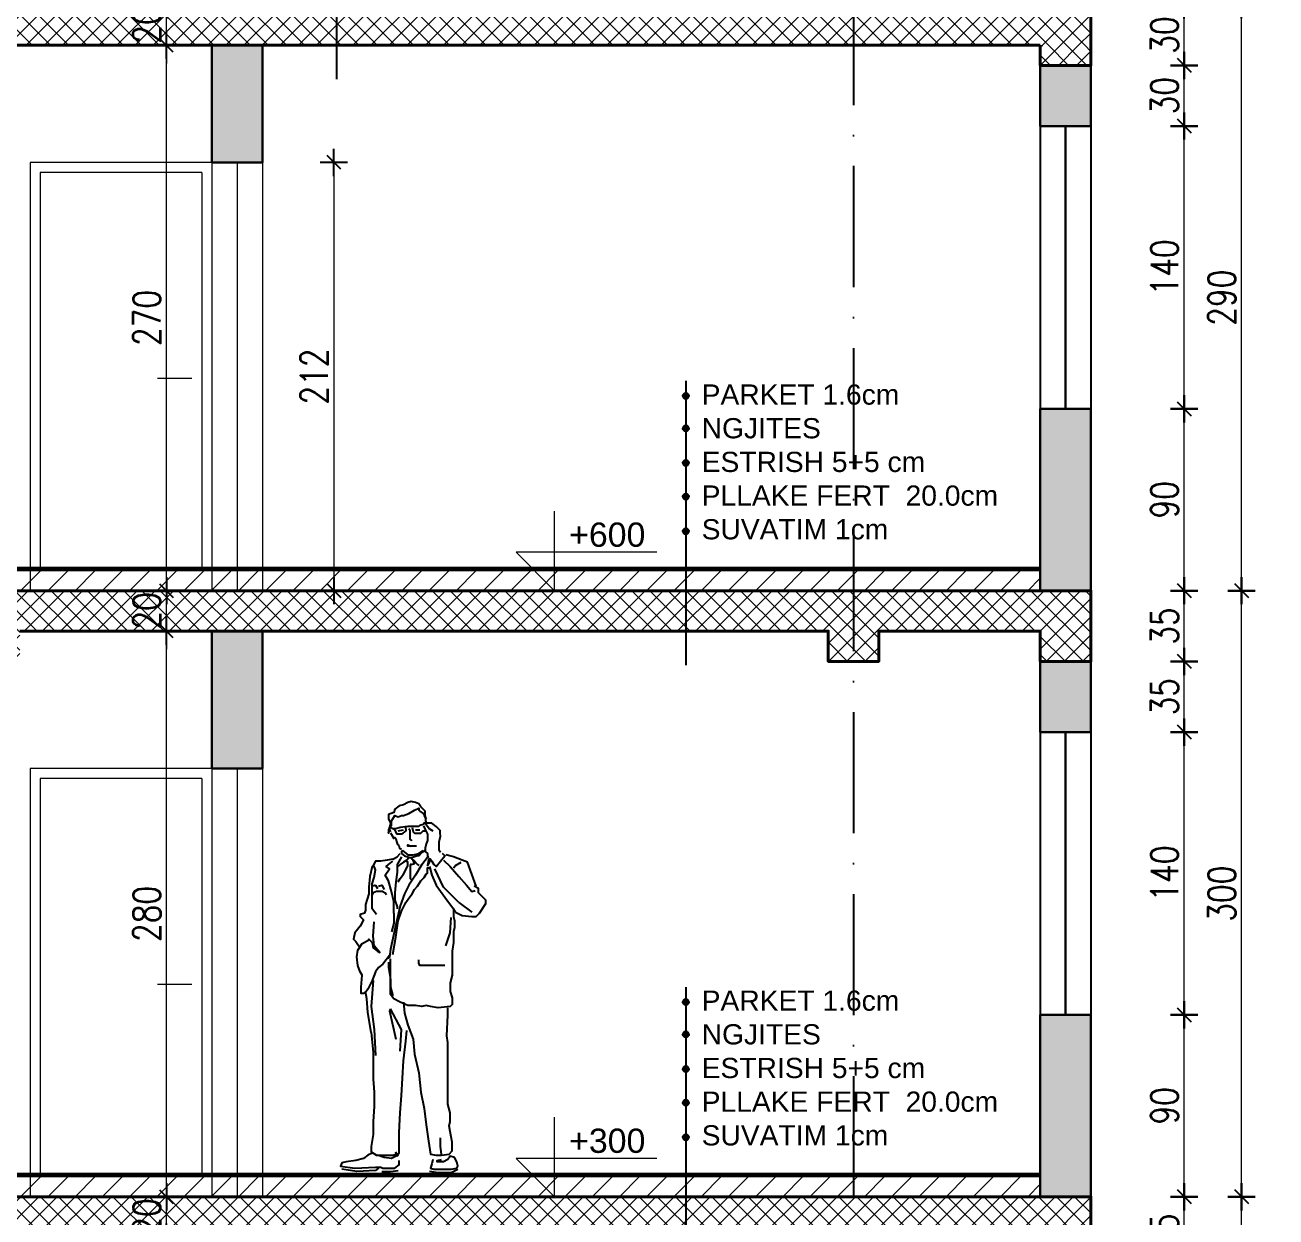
# Model space of a CAD drawing. Header units: metres. Extents: x 2674 to 33045, y -10854 to 2806.
# Drawn here: x 28605 to 29224, y 779 to 1369 of the extents above; entities that cross this region are included whole.
import ezdxf

# ---------------------------------------------------------------- set-up
doc = ezdxf.new("R2010")
doc.units = ezdxf.units.M
doc.linetypes.add('ACAD_ISO10W100', pattern=[18, 12, -3, 0, -3])
doc.layers.add('2d hamdia', color=7, linetype='Continuous')
doc.styles.add('_DIM Romans 0.8', font='romans.shx', dxfattribs={"width": 0.8})
doc.styles.get("Standard").update_dxf_attribs({"font": 'arial.ttf'})
doc.dimstyles.new('50 jasht', dxfattribs={"dimscale": 15, "dimtxt": 0.9, "dimasz": 0.3, "dimexe": 1.25, "dimexo": 0.625, "dimgap": 0.2, "dimtad": 1, "dimdec": 0, "dimzin": 12, "dimdsep": 46, "dimtxsty": '_DIM Romans 0.8', "dimblk": '- Kosa Crta za DIM (Mala)', "dimcen": 1, "dimse1": 1, "dimse2": 1, "dimclrd": 256, "dimclrt": 256, "dimazin": 3, "dimtfac": 1, "dimtdec": 0, "dimtix": 1, "dimtmove": 0, "dimatfit": 3, "dimfxl": 1, "dimlwd": 0, "dimarcsym": 0})
pattern_1 = [(45, (29119.129, 1350.625), (-4.490128, 4.490128), []), (135, (29119.129, 1350.625), (-4.490128, -4.490128), [])]

# ---------------------------------------------------------------- blocks, each defined once
blk = doc.blocks.new('- Kosa Crta za DIM (Mala)')
for points in [[(0, -1.5), (0, 1.5)], [(-1.5, 0), (1.5, 0)], [(-0.75, -0.75), (0.75, 0.75)]]:
    blk.add_lwpolyline(points)
blk = doc.blocks.new('*D554')
at = {"lineweight": 0, "transparency": 16777216}
blk.add_line((29178.26, 758.51), (29178.26, 784.51), dxfattribs=at)
at = {"layer": 'Defpoints', "color": 0, "lineweight": 0, "transparency": 16777216}
for p in [(29132, 789.01), (29178.26, 789.01), (29132, 754.01)]:
    blk.add_point(p, dxfattribs=at)
at = {"lineweight": 0, "transparency": 16777216, "xscale": 4.5, "yscale": 4.5, "zscale": 4.5}
for p, rotation in [((29178.26, 789.01), 90), ((29178.26, 754.01), 270)]:
    blk.add_blockref('- Kosa Crta za DIM (Mala)', p, dxfattribs=dict(at, rotation=rotation))
at = {"lineweight": 0, "transparency": 16777216, "insert": (29168.51, 771.51), "char_height": 13.5, "attachment_point": 5, "rotation": 90, "style": '_DIM Romans 0.8'}
blk.add_mtext('35', dxfattribs=at)
blk = doc.blocks.new('*D555')
at = {"lineweight": 0, "transparency": 16777216}
blk.add_line((29178.26, 793.51), (29178.26, 874.51), dxfattribs=at)
at = {"layer": 'Defpoints', "color": 0, "lineweight": 0, "transparency": 16777216}
for p in [(29132, 879.01), (29178.26, 879.01), (29132, 789.01)]:
    blk.add_point(p, dxfattribs=at)
at = {"lineweight": 0, "transparency": 16777216, "xscale": 4.5, "yscale": 4.5, "zscale": 4.5}
for p, rotation in [((29178.26, 879.01), 90), ((29178.26, 789.01), 270)]:
    blk.add_blockref('- Kosa Crta za DIM (Mala)', p, dxfattribs=dict(at, rotation=rotation))
at = {"lineweight": 0, "transparency": 16777216, "insert": (29168.51, 834.01), "char_height": 13.5, "attachment_point": 5, "rotation": 90, "style": '_DIM Romans 0.8'}
blk.add_mtext('90', dxfattribs=at)
blk = doc.blocks.new('*D556')
at = {"lineweight": 0, "transparency": 16777216}
blk.add_line((29178.26, 883.51), (29178.26, 1014.51), dxfattribs=at)
at = {"layer": 'Defpoints', "color": 0, "lineweight": 0, "transparency": 16777216}
for p in [(29132, 1019.01), (29178.26, 1019.01), (29132, 879.01)]:
    blk.add_point(p, dxfattribs=at)
at = {"lineweight": 0, "transparency": 16777216, "xscale": 4.5, "yscale": 4.5, "zscale": 4.5}
for p, rotation in [((29178.26, 1019.01), 90), ((29178.26, 879.01), 270)]:
    blk.add_blockref('- Kosa Crta za DIM (Mala)', p, dxfattribs=dict(at, rotation=rotation))
at = {"lineweight": 0, "transparency": 16777216, "insert": (29168.51, 949.01), "char_height": 13.5, "attachment_point": 5, "rotation": 90, "style": '_DIM Romans 0.8'}
blk.add_mtext('140', dxfattribs=at)
blk = doc.blocks.new('*D557')
at = {"lineweight": 0, "transparency": 16777216}
blk.add_line((29178.26, 1023.51), (29178.26, 1049.51), dxfattribs=at)
at = {"layer": 'Defpoints', "color": 0, "lineweight": 0, "transparency": 16777216}
for p in [(29132, 1054.01), (29178.26, 1054.01), (29132, 1019.01)]:
    blk.add_point(p, dxfattribs=at)
at = {"lineweight": 0, "transparency": 16777216, "xscale": 4.5, "yscale": 4.5, "zscale": 4.5}
for p, rotation in [((29178.26, 1054.01), 90), ((29178.26, 1019.01), 270)]:
    blk.add_blockref('- Kosa Crta za DIM (Mala)', p, dxfattribs=dict(at, rotation=rotation))
at = {"lineweight": 0, "transparency": 16777216, "insert": (29168.51, 1036.51), "char_height": 13.5, "attachment_point": 5, "rotation": 90, "style": '_DIM Romans 0.8'}
blk.add_mtext('35', dxfattribs=at)
blk = doc.blocks.new('*D558')
at = {"lineweight": 0, "transparency": 16777216}
blk.add_line((29178.26, 1058.51), (29178.26, 1084.51), dxfattribs=at)
at = {"layer": 'Defpoints', "color": 0, "lineweight": 0, "transparency": 16777216}
for p in [(29132, 1089.01), (29178.26, 1089.01), (29132, 1054.01)]:
    blk.add_point(p, dxfattribs=at)
at = {"lineweight": 0, "transparency": 16777216, "xscale": 4.5, "yscale": 4.5, "zscale": 4.5}
for p, rotation in [((29178.26, 1089.01), 90), ((29178.26, 1054.01), 270)]:
    blk.add_blockref('- Kosa Crta za DIM (Mala)', p, dxfattribs=dict(at, rotation=rotation))
at = {"lineweight": 0, "transparency": 16777216, "insert": (29168.51, 1071.51), "char_height": 13.5, "attachment_point": 5, "rotation": 90, "style": '_DIM Romans 0.8'}
blk.add_mtext('35', dxfattribs=at)
blk = doc.blocks.new('*D559')
at = {"lineweight": 0, "transparency": 16777216}
blk.add_line((29178.26, 1093.51), (29178.26, 1174.51), dxfattribs=at)
at = {"layer": 'Defpoints', "color": 0, "lineweight": 0, "transparency": 16777216}
for p in [(29132, 1179.01), (29178.26, 1179.01), (29132, 1089.01)]:
    blk.add_point(p, dxfattribs=at)
at = {"lineweight": 0, "transparency": 16777216, "xscale": 4.5, "yscale": 4.5, "zscale": 4.5}
for p, rotation in [((29178.26, 1179.01), 90), ((29178.26, 1089.01), 270)]:
    blk.add_blockref('- Kosa Crta za DIM (Mala)', p, dxfattribs=dict(at, rotation=rotation))
at = {"lineweight": 0, "transparency": 16777216, "insert": (29168.51, 1134.01), "char_height": 13.5, "attachment_point": 5, "rotation": 90, "style": '_DIM Romans 0.8'}
blk.add_mtext('90', dxfattribs=at)
blk = doc.blocks.new('*D560')
at = {"lineweight": 0, "transparency": 16777216}
blk.add_line((29178.26, 1183.51), (29178.26, 1314.51), dxfattribs=at)
at = {"layer": 'Defpoints', "color": 0, "lineweight": 0, "transparency": 16777216}
for p in [(29132, 1319.01), (29178.26, 1319.01), (29132, 1179.01)]:
    blk.add_point(p, dxfattribs=at)
at = {"lineweight": 0, "transparency": 16777216, "xscale": 4.5, "yscale": 4.5, "zscale": 4.5}
for p, rotation in [((29178.26, 1319.01), 90), ((29178.26, 1179.01), 270)]:
    blk.add_blockref('- Kosa Crta za DIM (Mala)', p, dxfattribs=dict(at, rotation=rotation))
at = {"lineweight": 0, "transparency": 16777216, "insert": (29168.51, 1249.01), "char_height": 13.5, "attachment_point": 5, "rotation": 90, "style": '_DIM Romans 0.8'}
blk.add_mtext('140', dxfattribs=at)
blk = doc.blocks.new('*D561')
at = {"lineweight": 0, "transparency": 16777216}
blk.add_line((29178.26, 1323.51), (29178.26, 1344.51), dxfattribs=at)
at = {"layer": 'Defpoints', "color": 0, "lineweight": 0, "transparency": 16777216}
for p in [(29132, 1349.01), (29178.26, 1349.01), (29132, 1319.01)]:
    blk.add_point(p, dxfattribs=at)
at = {"lineweight": 0, "transparency": 16777216, "xscale": 4.5, "yscale": 4.5, "zscale": 4.5}
for p, rotation in [((29178.26, 1349.01), 90), ((29178.26, 1319.01), 270)]:
    blk.add_blockref('- Kosa Crta za DIM (Mala)', p, dxfattribs=dict(at, rotation=rotation))
at = {"lineweight": 0, "transparency": 16777216, "insert": (29168.51, 1334.01), "char_height": 13.5, "attachment_point": 5, "rotation": 90, "style": '_DIM Romans 0.8'}
blk.add_mtext('30', dxfattribs=at)
blk = doc.blocks.new('*D562')
at = {"lineweight": 0, "transparency": 16777216}
blk.add_line((29178.26, 1353.51), (29178.26, 1374.51), dxfattribs=at)
at = {"layer": 'Defpoints', "color": 0, "lineweight": 0, "transparency": 16777216}
for p in [(29132, 1379.01), (29178.26, 1379.01), (29132, 1349.01)]:
    blk.add_point(p, dxfattribs=at)
at = {"lineweight": 0, "transparency": 16777216, "xscale": 4.5, "yscale": 4.5, "zscale": 4.5}
for p, rotation in [((29178.26, 1379.01), 90), ((29178.26, 1349.01), 270)]:
    blk.add_blockref('- Kosa Crta za DIM (Mala)', p, dxfattribs=dict(at, rotation=rotation))
at = {"lineweight": 0, "transparency": 16777216, "insert": (29168.51, 1364.01), "char_height": 13.5, "attachment_point": 5, "rotation": 90, "style": '_DIM Romans 0.8'}
blk.add_mtext('30', dxfattribs=at)
blk = doc.blocks.new('*D570')
at = {"lineweight": 0, "transparency": 16777216}
blk.add_line((29206.61, 452.51), (29206.61, 784.51), dxfattribs=at)
at = {"layer": 'Defpoints', "color": 0, "lineweight": 0, "transparency": 16777216}
for p in [(29132, 789.01), (29206.61, 789.01), (29223.63, 448.01)]:
    blk.add_point(p, dxfattribs=at)
at = {"lineweight": 0, "transparency": 16777216, "xscale": 4.5, "yscale": 4.5, "zscale": 4.5}
for p, rotation in [((29206.61, 789.01), 90), ((29206.61, 448.01), 270)]:
    blk.add_blockref('- Kosa Crta za DIM (Mala)', p, dxfattribs=dict(at, rotation=rotation))
at = {"lineweight": 0, "transparency": 16777216, "insert": (29196.86, 618.51), "char_height": 13.5, "attachment_point": 5, "rotation": 90, "style": '_DIM Romans 0.8'}
blk.add_mtext('341', dxfattribs=at)
blk = doc.blocks.new('*D571')
at = {"lineweight": 0, "transparency": 16777216}
blk.add_line((29206.61, 793.51), (29206.61, 1084.51), dxfattribs=at)
at = {"layer": 'Defpoints', "color": 0, "lineweight": 0, "transparency": 16777216}
for p in [(29132, 1089.01), (29206.61, 1089.01), (29132, 789.01)]:
    blk.add_point(p, dxfattribs=at)
at = {"lineweight": 0, "transparency": 16777216, "xscale": 4.5, "yscale": 4.5, "zscale": 4.5}
for p, rotation in [((29206.61, 1089.01), 90), ((29206.61, 789.01), 270)]:
    blk.add_blockref('- Kosa Crta za DIM (Mala)', p, dxfattribs=dict(at, rotation=rotation))
at = {"lineweight": 0, "transparency": 16777216, "insert": (29196.86, 939.01), "char_height": 13.5, "attachment_point": 5, "rotation": 90, "style": '_DIM Romans 0.8'}
blk.add_mtext('300', dxfattribs=at)
blk = doc.blocks.new('*D572')
at = {"lineweight": 0, "transparency": 16777216}
blk.add_line((29206.61, 1093.51), (29206.61, 1374.51), dxfattribs=at)
at = {"layer": 'Defpoints', "color": 0, "lineweight": 0, "transparency": 16777216}
for p in [(29132, 1379.01), (29206.61, 1379.01), (29132, 1089.01)]:
    blk.add_point(p, dxfattribs=at)
at = {"lineweight": 0, "transparency": 16777216, "xscale": 4.5, "yscale": 4.5, "zscale": 4.5}
for p, rotation in [((29206.61, 1379.01), 90), ((29206.61, 1089.01), 270)]:
    blk.add_blockref('- Kosa Crta za DIM (Mala)', p, dxfattribs=dict(at, rotation=rotation))
at = {"lineweight": 0, "transparency": 16777216, "insert": (29196.86, 1234.01), "char_height": 13.5, "attachment_point": 5, "rotation": 90, "style": '_DIM Romans 0.8'}
blk.add_mtext('290', dxfattribs=at)
blk = doc.blocks.new('*D578')
at = {"lineweight": 0, "transparency": 16777216}
for p, q in [((28674.5, 793.51), (28674.5, 798.01)), ((28674.5, 769.01), (28674.5, 789.01)), ((28674.5, 764.51), (28674.5, 760.01))]:
    blk.add_line(p, q, dxfattribs=at)
at = {"layer": 'Defpoints', "color": 0, "lineweight": 0, "transparency": 16777216}
for p in [(28674.5, 789.01), (28722, 789.01), (28747, 769.01)]:
    blk.add_point(p, dxfattribs=at)
at = {"lineweight": 0, "transparency": 16777216, "xscale": 4.5, "yscale": 4.5, "zscale": 4.5}
for p, rotation in [((28674.5, 789.01), 270), ((28674.5, 769.01), 90)]:
    blk.add_blockref('- Kosa Crta za DIM (Mala)', p, dxfattribs=dict(at, rotation=rotation))
at = {"lineweight": 0, "transparency": 16777216, "insert": (28664.75, 779.01), "char_height": 13.5, "attachment_point": 5, "rotation": 90, "style": '_DIM Romans 0.8'}
blk.add_mtext('20', dxfattribs=at)
blk = doc.blocks.new('*D579')
at = {"lineweight": 0, "transparency": 16777216}
blk.add_line((28674.5, 793.51), (28674.5, 1064.51), dxfattribs=at)
at = {"layer": 'Defpoints', "color": 0, "lineweight": 0, "transparency": 16777216}
for p in [(28674.5, 1069.01), (28697, 1069.01), (28722, 789.01)]:
    blk.add_point(p, dxfattribs=at)
at = {"lineweight": 0, "transparency": 16777216, "xscale": 4.5, "yscale": 4.5, "zscale": 4.5}
for p, rotation in [((28674.5, 1069.01), 90), ((28674.5, 789.01), 270)]:
    blk.add_blockref('- Kosa Crta za DIM (Mala)', p, dxfattribs=dict(at, rotation=rotation))
at = {"lineweight": 0, "transparency": 16777216, "insert": (28664.75, 929.01), "char_height": 13.5, "attachment_point": 5, "rotation": 90, "style": '_DIM Romans 0.8'}
blk.add_mtext('280', dxfattribs=at)
blk = doc.blocks.new('*D580')
at = {"lineweight": 0, "transparency": 16777216}
for p, q in [((28674.5, 1093.51), (28674.5, 1098.01)), ((28674.5, 1069.01), (28674.5, 1089.01)), ((28674.5, 1064.51), (28674.5, 1060.01))]:
    blk.add_line(p, q, dxfattribs=at)
at = {"layer": 'Defpoints', "color": 0, "lineweight": 0, "transparency": 16777216}
for p in [(28674.5, 1089.01), (28697, 1089.01), (28697, 1069.01)]:
    blk.add_point(p, dxfattribs=at)
at = {"lineweight": 0, "transparency": 16777216, "xscale": 4.5, "yscale": 4.5, "zscale": 4.5}
for p, rotation in [((28674.5, 1089.01), 270), ((28674.5, 1069.01), 90)]:
    blk.add_blockref('- Kosa Crta za DIM (Mala)', p, dxfattribs=dict(at, rotation=rotation))
at = {"lineweight": 0, "transparency": 16777216, "insert": (28664.75, 1079.01), "char_height": 13.5, "attachment_point": 5, "rotation": 90, "style": '_DIM Romans 0.8'}
blk.add_mtext('20', dxfattribs=at)
blk = doc.blocks.new('*D581')
at = {"lineweight": 0, "transparency": 16777216}
blk.add_line((28674.5, 1093.51), (28674.5, 1354.51), dxfattribs=at)
at = {"layer": 'Defpoints', "color": 0, "lineweight": 0, "transparency": 16777216}
for p in [(28674.5, 1359.01), (28697, 1359.01), (28697, 1089.01)]:
    blk.add_point(p, dxfattribs=at)
at = {"lineweight": 0, "transparency": 16777216, "xscale": 4.5, "yscale": 4.5, "zscale": 4.5}
for p, rotation in [((28674.5, 1359.01), 90), ((28674.5, 1089.01), 270)]:
    blk.add_blockref('- Kosa Crta za DIM (Mala)', p, dxfattribs=dict(at, rotation=rotation))
at = {"lineweight": 0, "transparency": 16777216, "insert": (28664.75, 1224.01), "char_height": 13.5, "attachment_point": 5, "rotation": 90, "style": '_DIM Romans 0.8'}
blk.add_mtext('270', dxfattribs=at)
blk = doc.blocks.new('*D582')
at = {"lineweight": 0, "transparency": 16777216}
for p, q in [((28674.5, 1383.51), (28674.5, 1388.01)), ((28674.5, 1359.01), (28674.5, 1379.01)), ((28674.5, 1354.51), (28674.5, 1350.01))]:
    blk.add_line(p, q, dxfattribs=at)
at = {"layer": 'Defpoints', "color": 0, "lineweight": 0, "transparency": 16777216}
for p in [(28674.5, 1379.01), (28697, 1379.01), (28697, 1359.01)]:
    blk.add_point(p, dxfattribs=at)
at = {"lineweight": 0, "transparency": 16777216, "xscale": 4.5, "yscale": 4.5, "zscale": 4.5}
for p, rotation in [((28674.5, 1379.01), 270), ((28674.5, 1359.01), 90)]:
    blk.add_blockref('- Kosa Crta za DIM (Mala)', p, dxfattribs=dict(at, rotation=rotation))
at = {"lineweight": 0, "transparency": 16777216, "insert": (28664.75, 1369.01), "char_height": 13.5, "attachment_point": 5, "rotation": 90, "style": '_DIM Romans 0.8'}
blk.add_mtext('20', dxfattribs=at)
blk = doc.blocks.new('*D587')
at = {"lineweight": 0, "transparency": 16777216}
blk.add_line((29031.5, 724.98), (29127.5, 724.98), dxfattribs=at)
at = {"layer": 'Defpoints', "color": 0, "lineweight": 0, "transparency": 16777216}
for p in [(29132, 789.01), (29027, 769.01), (29132, 724.98)]:
    blk.add_point(p, dxfattribs=at)
at = {"lineweight": 0, "transparency": 16777216, "xscale": 4.5, "yscale": 4.5, "zscale": 4.5, "rotation": 180}
blk.add_blockref('- Kosa Crta za DIM (Mala)', (29027, 724.98), dxfattribs=at)
at = {"lineweight": 0, "transparency": 16777216, "xscale": 4.5, "yscale": 4.5, "zscale": 4.5}
blk.add_blockref('- Kosa Crta za DIM (Mala)', (29132, 724.98), dxfattribs=at)
at = {"lineweight": 0, "transparency": 16777216, "insert": (29079.5, 734.73), "char_height": 13.5, "attachment_point": 5, "style": '_DIM Romans 0.8'}
blk.add_mtext('105', dxfattribs=at)
blk = doc.blocks.new('*D589')
at = {"lineweight": 0, "transparency": 16777216}
blk.add_line((28757.39, 1296.51), (28757.39, 1093.51), dxfattribs=at)
at = {"layer": 'Defpoints', "color": 0, "lineweight": 0, "transparency": 16777216}
for p in [(28709.5, 1301.01), (28709.5, 1089.01), (28757.39, 1089.01)]:
    blk.add_point(p, dxfattribs=at)
at = {"lineweight": 0, "transparency": 16777216, "xscale": 4.5, "yscale": 4.5, "zscale": 4.5}
for p, rotation in [((28757.39, 1301.01), 90), ((28757.39, 1089.01), 270)]:
    blk.add_blockref('- Kosa Crta za DIM (Mala)', p, dxfattribs=dict(at, rotation=rotation))
at = {"lineweight": 0, "transparency": 16777216, "insert": (28747.64, 1195.01), "char_height": 13.5, "attachment_point": 5, "rotation": 90, "style": '_DIM Romans 0.8'}
blk.add_mtext('212', dxfattribs=at)
blk = doc.blocks.new('PRERJE NJERI1')
at = {"color": 26, "linetype": 'ByBlock'}
for p, q in [((-274.5, 1656.2), (-248.1, 1661.5)), ((-237.6, 1666.8), (-237.6, 1677.4)), ((-190.1, 1661.5), (-168.9, 1661.5)), ((-211.2, 1608.7), (-205.9, 1614)), ((-258.7, 1529.5), (-279.8, 1492.5)), ((-158.4, 1492.5), (-126.7, 1534.7)), ((-211.2, 1492.5), (-216.5, 1492.5)), ((-385.4, 1392.1), (-396, 1386.8)), ((-385.4, 1392.1), (-374.8, 1376.2)), ((21.1, 1307.6), (84.5, 1260)), ((5.3, 1260), (-5.3, 1275.9)), ((-318.2, 1036.2), (-326.1, 1036.2)), ((-311.5, 858.5), (-311.5, 1032.8)), ((-258.7, 689.4), (-311.5, 789.8)), ((-406.5, 673.6), (-396, 578.5)), ((-264, 583.8), (-258.7, 689.4)), ((-237.6, 631.3), (-232.3, 684.2)), ((-279.8, 71.3), (-285.1, 92.5)), ((-89.7, -7.9), (-121.4, -2.6))]:
    blk.add_line(p, q, dxfattribs=at)
at = {"color": 26, "linetype": 'ByBlock', "flags": 128}
for points in [[(-137.3, 1698.5), (-142.6, 1735.5), (-142.6, 1751.3), (-163.7, 1772.5), (-174.2, 1788.3), (-190.1, 1793.6), (-211.2, 1798.9), (-227, 1793.6), (-248.1, 1783), (-269.2, 1777.8), (-290.4, 1761.9), (-295.6, 1746.1), (-322.1, 1735.5), (-322.1, 1714.4), (-311.5, 1693.2), (-316.8, 1672.1), (-316.8, 1661.5), (-311.5, 1651)], [(-316.8, 1672.1), (-311.5, 1677.4), (-306.2, 1682.7), (-306.2, 1703.8), (-300.9, 1714.4), (-290.4, 1730.2), (-274.5, 1724.9), (-258.7, 1730.2), (-248.1, 1730.2), (-221.7, 1740.8), (-195.3, 1756.6), (-174.2, 1767.2), (-174.2, 1756.6), (-168.9, 1751.3), (-153.1, 1740.8), (-147.8, 1730.2), (-137.3, 1714.4)], [(-306.2, 1682.7), (-316.8, 1672.1), (-322.1, 1661.5), (-322.1, 1645.7), (-316.8, 1661.5), (-316.8, 1672.1)], [(-312.4, 1646.7), (-295.6, 1619.3), (-290.4, 1624.5), (-285.1, 1619.3), (-281.7, 1604.6), (-277, 1589.6), (-271.7, 1584.3), (-267.1, 1571.2), (-258.7, 1566.4)], [(-174.2, 1677.4), (-227, 1677.4), (-264, 1672.1), (-285.1, 1666.8), (-300.9, 1666.8), (-311.5, 1672.1)], [(-237.6, 1666.8), (-237.6, 1656.2), (-258.7, 1640.4), (-279.8, 1640.4), (-285.1, 1651), (-295.6, 1666.8)], [(-211.2, 1608.7), (-216.5, 1614), (-216.5, 1656.2), (-221.7, 1666.8)], [(-205.9, 1672.1), (-200.6, 1651), (-195.3, 1645.7), (-163.7, 1645.7), (-153.1, 1656.2), (-142.6, 1656.2)], [(-89.7, 1677.4), (-110.9, 1693.2), (-147.8, 1693.2), (-153.1, 1687.9), (-168.9, 1682.7), (-174.2, 1677.4)], [(-151, 1679.9), (-143.9, 1666.8), (-132, 1640.4), (-132, 1608.7), (-137.3, 1592.8), (-142.6, 1571.7), (-142.6, 1555.9), (-132, 1545.3), (-132, 1524.2)], [(-137.3, 1698.5), (-147.8, 1693.2), (-137.3, 1687.9), (-121.4, 1666.8), (-105.6, 1656.2)], [(-68.6, 1550.6), (-73.9, 1561.1), (-73.9, 1603.4), (-68.6, 1629.8), (-70.4, 1646.5), (-70.4, 1657.1), (-89.7, 1677.4)], [(-184.8, 1582.3), (-227, 1582.3), (-227, 1587.6), (-211.2, 1582.3)], [(-300.9, 1518.9), (-279.8, 1529.5), (-264, 1545.3)], [(-253.4, 1561.1), (-258.7, 1555.9), (-258.7, 1545.3), (-242.9, 1534.7), (-227, 1529.5), (-211.2, 1524.2), (-221.7, 1524.2), (-232.3, 1513.6), (-248.1, 1503), (-264, 1492.5), (-274.5, 1481.9)], [(-253.4, 1561.1), (-227, 1540), (-200.6, 1540), (-174.2, 1545.3), (-153.1, 1561.1)], [(-142.6, 1561.1), (-158.4, 1550.6), (-174.2, 1534.7), (-179.5, 1534.7), (-195.3, 1529.5), (-211.2, 1524.2), (-205.9, 1518.9), (-195.3, 1508.3), (-179.5, 1492.5), (-174.2, 1487.2)], [(-121.4, 1524.2), (-126.7, 1513.6), (-132, 1487.2), (-121.4, 1503), (-116.1, 1518.9), (-110.9, 1508.3), (-100.3, 1492.5), (-89.7, 1481.9), (-68.6, 1508.3), (-47.5, 1534.7), (-58.1, 1545.3)], [(105.6, 1386.8), (84.5, 1444.9), (63.4, 1503), (37, 1513.6), (-5.3, 1529.5), (-42.2, 1540)], [(-380.1, 1249.4), (-401.2, 1275.9), (-401.2, 1397.4), (-390.7, 1429.1), (-385.4, 1466.1), (-390.7, 1481.9), (-401.2, 1481.9), (-411.8, 1434.4), (-417.1, 1381.5), (-417.1, 1349.8), (-432.9, 1297), (-432.9, 1270.6), (-438.2, 1254.7), (-459.3, 1249.4), (-459.3, 1238.9), (-443.5, 1223), (-459.3, 1191.3), (-485.7, 1159.6), (-491, 1127.9), (-480.4, 1117.4), (-459.3, 1085.7)], [(-300.9, 1518.9), (-327.3, 1513.6), (-359, 1508.3), (-385.4, 1508.3), (-396, 1487.2)], [(-295.6, 1254.7), (-295.6, 1312.8), (-306.2, 1360.4), (-322.1, 1413.2), (-337.9, 1439.6), (-316.8, 1471.3), (-332.6, 1481.9), (-322.1, 1492.5), (-300.9, 1508.3)], [(-158.4, 1492.5), (-190.1, 1439.6), (-221.7, 1392.1), (-242.9, 1349.8), (-264, 1291.7), (-279.8, 1228.3), (-295.6, 1154.4), (-311.5, 1080.4), (-316.8, 1043.4), (-318.2, 1036.2)], [(-121.4, 1481.9), (-110.9, 1439.6), (-89.7, 1392.1), (-47.5, 1334), (-5.3, 1275.9), (-5.3, 1238.9), (0, 1217.7), (0, 1186.1), (-5.3, 1164.9), (-5.3, 1112.1), (-10.6, 1069.8), (-10.6, 953.6), (-21.1, 916.6), (-21.1, 874.3), (-10.6, 842.7), (-10.6, 811), (-21.1, 800.4), (-79.2, 795.1), (-116.1, 800.4), (-137.3, 805.7), (-158.4, 800.4), (-190.1, 805.7), (-227, 805.7), (-264, 821.5), (-295.6, 837.4), (-311.5, 858.5)], [(-300.9, 1054), (-285.1, 1138.5), (-274.5, 1217.7), (-258.7, 1265.3), (-237.6, 1307.6), (-221.7, 1328.7), (-205.9, 1349.8), (-195.3, 1371), (-179.5, 1386.8), (-163.7, 1413.2), (-147.8, 1429.1), (-137.3, 1444.9), (-132, 1450.2), (-132, 1476.6), (-121.4, 1476.6)], [(-279.8, 1492.5), (-279.8, 1455.5), (-285.1, 1407.9), (-290.4, 1355.1), (-290.4, 1318.1), (-279.8, 1286.4), (-279.8, 1275.9)], [(-274.5, 1407.9), (-264, 1423.8), (-248.1, 1444.9), (-237.6, 1466.1), (-227, 1487.2), (-227, 1503), (-237.6, 1508.3)], [(-216.5, 1492.5), (-216.5, 1423.8), (-211.2, 1418.5)], [(-211.2, 1492.5), (-195.3, 1497.8), (-200.6, 1513.6)], [(21.1, 1307.6), (-52.8, 1381.5), (-95, 1471.3)], [(-52.8, 1513.6), (-21.1, 1481.9), (21.1, 1434.4), (58.1, 1392.1), (84.5, 1360.4), (100.3, 1365.7)], [(-5.3, 1476.6), (5.3, 1487.2), (31.7, 1503)], [(-348.4, 1360.4), (-380.1, 1360.4), (-396, 1355.1), (-401.2, 1344.5)], [(-369.6, 1386.8), (-353.7, 1392.1), (-343.2, 1371)], [(-348.4, 1360.4), (-337.9, 1355.1), (-332.6, 1344.5)], [(5.3, 1260), (37, 1244.2), (84.5, 1238.9), (105.6, 1238.9), (121.4, 1254.7), (153.1, 1302.3), (153.1, 1318.1), (116.1, 1355.1), (116.1, 1376.2), (95, 1386.8)], [(-295.6, 1254.7), (-295.6, 1207.2), (-306.2, 1164.9)], [(-42.2, 1096.2), (-21.1, 1159.6), (-15.8, 1233.6)], [(-316.8, 1048.7), (-348.4, 1006.4), (-369.6, 990.6), (-385.4, 969.4), (-401.2, 927.2), (-422.4, 884.9), (-432.9, 869.1), (-443.5, 863.8), (-454, 863.8), (-454, 895.5), (-448.8, 953.6), (-459.3, 969.4), (-469.9, 1001.1), (-475.2, 1043.4), (-469.9, 1075.1), (-448.8, 1106.8), (-422.4, 1122.7), (-417.1, 1127.9), (-401.2, 1112.1), (-396, 1085.7), (-374.8, 1069.8), (-364.3, 1064.5), (-390.7, 1096.2), (-396, 1143.8), (-390.7, 1212.5)], [(-322.1, 1017), (-322.1, 990.6), (-311.5, 932.5), (-311.5, 895.5), (-300.9, 853.2)], [(-47.5, 1001.1), (-168.9, 1001.1), (-174.2, 1011.7), (-174.2, 1027.6)], [(-396, 927.2), (-406.5, 800.4), (-390.7, 689.4), (-385.4, 562.6)], [(-406.5, 673.6), (-422.4, 774), (-427.6, 837.4), (-432.9, 874.3)], [(-248.1, 821.5), (-242.9, 768.7), (-227, 710.6), (-200.6, 641.9), (-195.3, 567.9), (-174.2, 478.1), (-163.7, 383), (-147.8, 303.8), (-137.3, 224.5), (-126.7, 145.3), (-116.1, 81.9), (-89.7, 76.6), (-63.4, 76.6), (-26.4, 81.9), (-10.6, 97.7), (-10.6, 140), (-21.1, 192.8), (-26.4, 219.2), (-21.1, 240.4), (-21.1, 282.6), (-31.7, 324.9), (-31.7, 626), (-36.9, 657.7), (-31.7, 758.1), (-31.7, 795.1)], [(-311.5, 789.8), (-316.8, 779.3), (-285.1, 641.9)], [(-396, 578.5), (-396, 446.4), (-390.7, 383), (-390.7, 314.3), (-396, 240.4), (-396, 177), (-406.5, 118.9), (-406.5, 92.5), (-380.1, 76.6), (-300.9, 76.6), (-269.2, 87.2), (-269.2, 187.5), (-264, 282.6), (-258.7, 367.2), (-253.4, 451.7), (-248.1, 536.2), (-237.6, 631.3)], [(-63.4, 81.9), (-68.6, 118.9), (-68.6, 161.1)], [(-401.2, 87.2), (-422.4, 76.6), (-443.5, 60.8), (-480.4, 50.2), (-527.9, 44.9), (-549.1, 39.6), (-554.4, 23.8), (-485.7, 13.2), (-385.4, 18.5), (-359, 18.5), (-348.4, 13.2), (-290.4, 13.2), (-269.2, 29.1), (-269.2, 50.2)], [(-279.8, 71.3), (-274.5, 76.6), (-306.2, 60.8), (-343.2, 66), (-374.8, 76.6)], [(-105.6, 55.5), (-110.9, 34.3), (-116.1, 13.2), (-100.3, 7.9), (-15.8, 7.9), (10.6, 13.2), (15.8, 23.8), (10.6, 44.9), (0, 66), (-21.1, 71.3), (-31.7, 55.5), (-52.8, 44.9), (-84.5, 44.9), (-84.5, 50.2), (-63.4, 55.5)], [(-369.6, 13.2), (-385.4, 2.6), (-475.2, -2.6), (-549.1, 7.9)], [(-353.7, -2.6), (-311.5, -2.6), (-274.5, 2.6)], [(-89.7, -7.9), (-15.8, -7.9), (15.8, 7.9)]]:
    blk.add_lwpolyline(points, dxfattribs=at)

msp = doc.modelspace()

# ---------------------------------------------------------------- hatches: boundary and pattern name
at = {"lineweight": 30}
h = msp.add_hatch(color=255, dxfattribs=at)
h.paths.add_polyline_path([(28722, 1069.01), (28697, 1069.01), (28697, 1001.01), (28722, 1001.01)])
h.paths.add_polyline_path([(28722, 1359.01), (28697, 1359.01), (28697, 1301.01), (28722, 1301.01)])
h.paths.add_polyline_path([(29132, 1349.01), (29107, 1349.01), (29107, 1319.01), (29132, 1319.01)])
h.paths.add_polyline_path([(29132, 1179.01), (29107, 1179.01), (29107, 1089.01), (29132, 1089.01)])
h.paths.add_polyline_path([(29132, 1054.01), (29107, 1054.01), (29107, 1019.01), (29132, 1019.01)])
h.paths.add_polyline_path([(29132, 879.01), (29107, 879.01), (29107, 789.01), (29132, 789.01)])
at = {"true_color": 0x000000}
for points in [[(28933.05, 1185.4, 1), (28930.05, 1185.4, 1)], [(28933.05, 1169.37, 1), (28930.05, 1169.37, 1)], [(28933.05, 1152.25, 1), (28930.05, 1152.25, 1)], [(28933.05, 1135.56, 1), (28930.05, 1135.56, 1)], [(28933.05, 1118.44, 1), (28930.05, 1118.44, 1)], [(28933.05, 885.4, 1), (28930.05, 885.4, 1)], [(28933.05, 869.37, 1), (28930.05, 869.37, 1)], [(28933.05, 852.25, 1), (28930.05, 852.25, 1)], [(28933.05, 835.56, 1), (28930.05, 835.56, 1)], [(28933.05, 818.44, 1), (28930.05, 818.44, 1)]]:
    msp.add_hatch(color=18, dxfattribs=at).paths.add_polyline_path(points)
at = {"layer": '2d hamdia', "lineweight": 0}
h = msp.add_hatch(dxfattribs=at)
h.set_pattern_fill('ANSI37', color=26, scale=2, style=0)
h.paths.add_polyline_path([(29132, 1379.01), (28542, 1379.01), (28542, 1359.01), (29132, 1359.01)])
h.paths.add_polyline_path([(28722, 1660.01), (28172, 1660.01), (28172, 1680.01), (28722, 1680.01)])
h = msp.add_hatch(dxfattribs=at)
h.set_pattern_fill('ANSI37', color=26, scale=2, style=0)
h.paths.add_polyline_path([(29132, 1359.01), (29107, 1359.01), (29107, 1349.01), (29132, 1349.01)])
h = msp.add_hatch(dxfattribs=at)
h.set_pattern_fill('ANSI37', color=26, scale=2, style=0)
h.set_pattern_definition(pattern_1)
h.paths.add_polyline_path([(29132, 1089.01), (28542, 1089.01), (28542, 1105.12), (28512, 1105.12), (28512, 1121.23), (28482, 1121.23), (28482, 1137.34), (28452, 1137.34), (28452, 1153.45), (28422, 1153.45), (28422, 1169.56), (28392, 1169.56), (28392, 1185.68), (28362, 1185.68), (28362, 1201.79), (28332, 1201.79), (28332, 1217.9), (28302, 1217.9), (28302, 1234.01), (28197, 1234.01), (28197, 1219.01), (28274.57, 1219.01), (28512, 1091.5), (28512, 1069.01), (28577, 1069.01), (28577, 1054.01), (28602, 1054.01), (28602, 1069.01), (29002, 1069.01), (29002, 1054.01), (29027, 1054.01), (29027, 1069.01), (29107, 1069.01), (29107, 1054.01), (29132, 1054.01), (29132, 1069.01)])
at = {"layer": '2d hamdia', "lineweight": 0, "true_color": 0x969696}
h = msp.add_hatch(dxfattribs=at)
h.set_pattern_fill('ANSI31', color=252, scale=3, style=0)
h.set_pattern_definition([(45, (118.215, 300), (-6.735192, 6.735192), [])])
h.paths.add_polyline_path([(28607, 1099.01), (28542, 1099.01), (28542, 1089.01), (28607, 1089.01)])
h.paths.add_polyline_path([(28697, 1099.01), (28607, 1099.01), (28607, 1089.01), (28697, 1089.01)])
h.paths.add_polyline_path([(28709.5, 1099.01), (28697, 1099.01), (28697, 1089.01), (28709.5, 1089.01)])
h.paths.add_polyline_path([(28722, 1099.01), (28709.5, 1099.01), (28709.5, 1089.01), (28722, 1089.01)])
h.paths.add_polyline_path([(28856.6, 1099.01), (28722, 1099.01), (28722, 1089.01), (28866.6, 1089.01)])
h.paths.add_polyline_path([(28931.55, 1099.01), (28866.6, 1099.01), (28866.6, 1089.01), (28931.55, 1089.01)])
h.paths.add_polyline_path([(28866.6, 1099.01), (28856.6, 1099.01), (28866.6, 1089.01)], flags=17)
h.paths.add_polyline_path([(29107, 1099.01), (28931.55, 1099.01), (28931.55, 1089.01), (29107, 1089.01)])
h.paths.add_polyline_path([(28042, 1089.01), (28042, 1099.01), (27822, 1099.01), (27822, 1089.01)])
h.paths.add_polyline_path([(28062, 1099.01), (28062, 1089.01), (28197, 1089.01), (28197, 1099.01)])
at = {"layer": '2d hamdia', "lineweight": 0}
h = msp.add_hatch(dxfattribs=at)
h.set_pattern_fill('ANSI37', color=26, scale=2, style=0)
h.set_pattern_definition(pattern_1)
h.paths.add_polyline_path([(29132, 789.01), (28542, 789.01), (28542, 806.66), (28512, 806.66), (28512, 824.3), (28482, 824.3), (28482, 841.95), (28452, 841.95), (28452, 859.6), (28422, 859.6), (28422, 877.24), (28392, 877.24), (28392, 894.89), (28362, 894.89), (28362, 912.54), (28332, 912.54), (28332, 930.18), (28302, 930.18), (28302, 947.83), (28197, 947.83), (28197, 932.83), (28273.83, 932.83), (28512, 792.73), (28512, 769.01), (28577, 769.01), (28577, 754.01), (28602, 754.01), (28602, 769.01), (29002, 769.01), (29002, 754.01), (29027, 754.01), (29027, 769.01), (29107, 769.01), (29107, 754.01), (29132, 754.01)])
at = {"layer": '2d hamdia', "lineweight": 0, "true_color": 0x969696}
h = msp.add_hatch(dxfattribs=at)
h.set_pattern_fill('ANSI31', color=252, scale=3, style=0)
h.set_pattern_definition([(45, (118.215, 0), (-6.735192, 6.735192), [])])
h.paths.add_polyline_path([(28607, 799.01), (28542, 799.01), (28542, 789.01), (28607, 789.01)])
h.paths.add_polyline_path([(28697, 799.01), (28607, 799.01), (28607, 789.01), (28697, 789.01)])
h.paths.add_polyline_path([(28709.5, 799.01), (28697, 799.01), (28697, 789.01), (28709.5, 789.01)])
h.paths.add_polyline_path([(28722, 799.01), (28709.5, 799.01), (28709.5, 789.01), (28722, 789.01)])
h.paths.add_polyline_path([(28856.6, 799.01), (28722, 799.01), (28722, 789.01), (28866.6, 789.01)])
h.paths.add_polyline_path([(28931.55, 799.01), (28866.6, 799.01), (28866.6, 789.01), (28931.55, 789.01)])
h.paths.add_polyline_path([(28866.6, 799.01), (28856.6, 799.01), (28866.6, 789.01)], flags=17)
h.paths.add_polyline_path([(29107, 799.01), (28931.55, 799.01), (28931.55, 789.01), (29107, 789.01)])
h.paths.add_polyline_path([(28027, 799.01), (28027, 789.01), (28172, 789.01), (28172, 799.01)])
h.paths.add_polyline_path([(28007, 789.01), (28007, 799.01), (27822, 799.01), (27822, 789.01)])

# ---------------------------------------------------------------- linework, layer by layer
at = {"color": 124, "linetype": 'ACAD_ISO10W100', "lineweight": 25, "ltscale": 5}
msp.add_line((29014.5, 2110.13), (29014.5, 308.13), dxfattribs=at)
at = {"color": 18, "true_color": 0x000000}
for p, q in [((28758.6, 1482.81), (28758.6, 1342.13)), ((28931.55, 1192.81), (28931.55, 1052.13)), ((28931.55, 1159.15), (28931.55, 1134.12)), ((28931.55, 892.81), (28931.55, 752.13)), ((28931.55, 859.15), (28931.55, 834.12))]:
    msp.add_line(p, q, dxfattribs=at)
for p, q in [((29132, 1359.01), (29132, 1389.01)), ((28542, 1359.01), (29107, 1359.01)), ((29107, 1359.01), (29107, 1089.01)), ((29132, 1359.01), (29132, 1089.01)), ((29107, 1319.01), (29132, 1319.01)), ((29132, 1179.01), (29107, 1179.01)), ((28542, 1089.01), (29132, 1089.01)), ((29132, 1089.01), (29132, 1069.01)), ((28602, 1069.01), (29002, 1069.01)), ((29002, 1054.01), (29002, 1069.01)), ((29027, 1069.01), (29107, 1069.01)), ((29027, 1069.01), (29027, 1054.01)), ((29107, 1069.01), (29107, 789.01)), ((29132, 1069.01), (29132, 789.01)), ((29002, 1054.01), (29027, 1054.01)), ((29107, 1054.01), (29132, 1054.01)), ((29107, 1019.01), (29132, 1019.01)), ((29132, 879.01), (29107, 879.01)), ((28542, 789.01), (29132, 789.01)), ((29132, 789.01), (29132, 754.01))]:
    msp.add_line(p, q)
at = {"lineweight": 0}
for p, q in [((28697, 1359.01), (28697, 1089.01)), ((28722, 1359.01), (28722, 1089.01)), ((28697, 1301.01), (28607, 1301.01)), ((28607, 1301.01), (28607, 1089.01)), ((28722, 1301.01), (28697, 1301.01)), ((28709.5, 1301.01), (28709.5, 1089.01)), ((28692, 1296.01), (28612, 1296.01)), ((28612, 1296.01), (28612, 1099.01)), ((28692, 1296.01), (28692, 1099.01)), ((28687.06, 1194.01), (28670.15, 1194.01)), ((28542, 1099.01), (29107, 1099.01)), ((28697, 1069.01), (28697, 789.01)), ((28722, 1069.01), (28722, 789.01)), ((28697, 1001.01), (28607, 1001.01)), ((28607, 1001.01), (28607, 789.01)), ((28722, 1001.01), (28697, 1001.01)), ((28709.5, 1001.01), (28709.5, 789.01)), ((28692, 996.01), (28612, 996.01)), ((28612, 996.01), (28612, 799.01)), ((28692, 996.01), (28692, 799.01)), ((28687.06, 894.01), (28670.15, 894.01)), ((28542, 799.01), (29107, 799.01))]:
    msp.add_line(p, q, dxfattribs=at)
at = {"color": 5, "lineweight": 30}
for p, q in [((29119.5, 1179.01), (29119.5, 1319.01)), ((29119.5, 879.01), (29119.5, 1019.01))]:
    msp.add_line(p, q, dxfattribs=at)
at = {"lineweight": 40}
msp.add_lwpolyline([(29107, 1359.01), (29107, 1349.01), (29132, 1349.01), (29132, 1359.01), (29132, 1379.01), (28542, 1379.01), (28542, 1359.01)], close=True, dxfattribs=at)
at = {"lineweight": 30}
for points in [[(28722, 1359.01), (28697, 1359.01), (28697, 1301.01), (28722, 1301.01)], [(29132, 1349.01), (29107, 1349.01), (29107, 1319.01), (29132, 1319.01)], [(29132, 1179.01), (29107, 1179.01), (29107, 1089.01), (29132, 1089.01)], [(28722, 1069.01), (28697, 1069.01), (28697, 1001.01), (28722, 1001.01)], [(29132, 1054.01), (29107, 1054.01), (29107, 1019.01), (29132, 1019.01)], [(29132, 879.01), (29107, 879.01), (29107, 789.01), (29132, 789.01)]]:
    msp.add_lwpolyline(points, close=True, dxfattribs=at)
at = {"lineweight": 20}
for points in [[(28917.14, 1108.02), (28847.58, 1108.02), (28866.6, 1089.01), (28866.6, 1128.37)], [(28917.14, 808.02), (28847.58, 808.02), (28866.6, 789.01), (28866.6, 828.37)]]:
    msp.add_lwpolyline(points, dxfattribs=at)
at = {"lineweight": 40}
for points in [[(28602, 1069.01), (29002, 1069.01), (29002, 1054.01), (29027, 1054.01), (29027, 1069.01), (29107, 1069.01), (29107, 1054.01), (29132, 1054.01), (29132, 1069.01), (29132, 1089.01), (28542, 1089.01)], [(29132, 754.01), (29132, 789.01), (28542, 789.01)]]:
    msp.add_lwpolyline(points, dxfattribs=at)
at = {"color": 18, "true_color": 0x000000}
for centre in [(28931.55, 1185.4), (28931.55, 1169.37), (28931.55, 1152.25), (28931.55, 1135.56), (28931.55, 1118.44), (28931.55, 885.4), (28931.55, 869.37), (28931.55, 852.25), (28931.55, 835.56), (28931.55, 818.44)]:
    msp.add_circle(centre, 1.5, dxfattribs=at)
at = {"layer": '2d hamdia', "color": 44, "lineweight": 50}
for p, q in [((28542, 1100.01), (29107, 1100.01)), ((28542, 800.01), (29107, 800.01))]:
    msp.add_line(p, q, dxfattribs=at)

# ---------------------------------------------------------------- block references
at = {"xscale": 0.1016402846616984, "yscale": 0.1016402846616984, "zscale": 0.1016402846616984}
msp.add_blockref('PRERJE NJERI1', (28817.06, 801.8), dxfattribs=at)

# ---------------------------------------------------------------- texts
at = {"lineweight": 30, "ltscale": 3.5, "char_height": 10, "width": 436.1863, "attachment_point": 1}
for insert in [(28939.39, 1191.1), (28939.39, 891.1)]:
    msp.add_mtext('PARKET 1.6cm\\PNGJITES  \\PESTRISH 5+5 cm\\PPLLAKE FERT  20.0cm\\PSUVATIM 1cm', dxfattribs=dict(at, insert=insert))
at = {"lineweight": 0, "char_height": 12, "attachment_point": 1}
for s, insert in [('+600', (28873.78, 1122.75)), ('+300', (28873.78, 822.75))]:
    msp.add_mtext_dynamic_manual_height_columns(s, width=211.7317, gutter_width=12.5, heights=[0], dxfattribs=dict(at, insert=insert))

# ---------------------------------------------------------------- dimensions: what is measured, and where the dimension line sits
at = {"lineweight": 0}
for base, p1, p2, picture, middle in [((28674.5, 1379.01), (28697, 1359.01), (28697, 1379.01), '*D582', (28664.75, 1369.01)), ((29178.26, 1379.01), (29132, 1349.01), (29132, 1379.01), '*D562', (29168.51, 1364.01)), ((29206.61, 1379.01), (29132, 1089.01), (29132, 1379.01), '*D572', (29196.86, 1234.01)), ((28674.5, 1359.01), (28697, 1089.01), (28697, 1359.01), '*D581', (28664.75, 1224.01)), ((29178.26, 1349.01), (29132, 1319.01), (29132, 1349.01), '*D561', (29168.51, 1334.01)), ((29178.26, 1319.01), (29132, 1179.01), (29132, 1319.01), '*D560', (29168.51, 1249.01)), ((29178.26, 1179.01), (29132, 1089.01), (29132, 1179.01), '*D559', (29168.51, 1134.01)), ((28674.5, 1089.01), (28697, 1069.01), (28697, 1089.01), '*D580', (28664.75, 1079.01)), ((29178.26, 1089.01), (29132, 1054.01), (29132, 1089.01), '*D558', (29168.51, 1071.51)), ((29206.61, 1089.01), (29132, 789.01), (29132, 1089.01), '*D571', (29196.86, 939.01)), ((28674.5, 1069.01), (28722, 789.01), (28697, 1069.01), '*D579', (28664.75, 929.01)), ((29178.26, 1054.01), (29132, 1019.01), (29132, 1054.01), '*D557', (29168.51, 1036.51)), ((29178.26, 1019.01), (29132, 879.01), (29132, 1019.01), '*D556', (29168.51, 949.01)), ((29178.26, 879.01), (29132, 789.01), (29132, 879.01), '*D555', (29168.51, 834.01)), ((28674.5, 789.01), (28747, 769.01), (28722, 789.01), '*D578', (28664.75, 779.01)), ((29178.26, 789.01), (29132, 754.01), (29132, 789.01), '*D554', (29168.51, 771.51))]:
    dim = msp.add_linear_dim(base=base, p1=p1, p2=p2, angle=90, dimstyle='50 jasht', override={"dimtmove": 1}, dxfattribs=at)
    dim.commit()
    dim.dimension.update_dxf_attribs({"geometry": picture, "text_midpoint": middle})
for base, p1, p2, picture, middle in [((28757.39, 1089.01), (28709.5, 1301.01), (28709.5, 1089.01), '*D589', (28747.64, 1195.01)), ((29206.61, 789.01), (29223.63, 448.01), (29132, 789.01), '*D570', (29196.86, 618.51))]:
    dim = msp.add_linear_dim(base=base, p1=p1, p2=p2, angle=90, dimstyle='50 jasht', dxfattribs=at)
    dim.commit()
    dim.dimension.update_dxf_attribs({"geometry": picture, "text_midpoint": middle})
dim = msp.add_linear_dim(base=(29132, 724.98), p1=(29027, 769.01), p2=(29132, 789.01), dimstyle='50 jasht', dxfattribs=at)
dim.commit()
dim.dimension.update_dxf_attribs({"geometry": '*D587', "text_midpoint": (29079.5, 734.73)})

doc.saveas('drawing.dxf')
